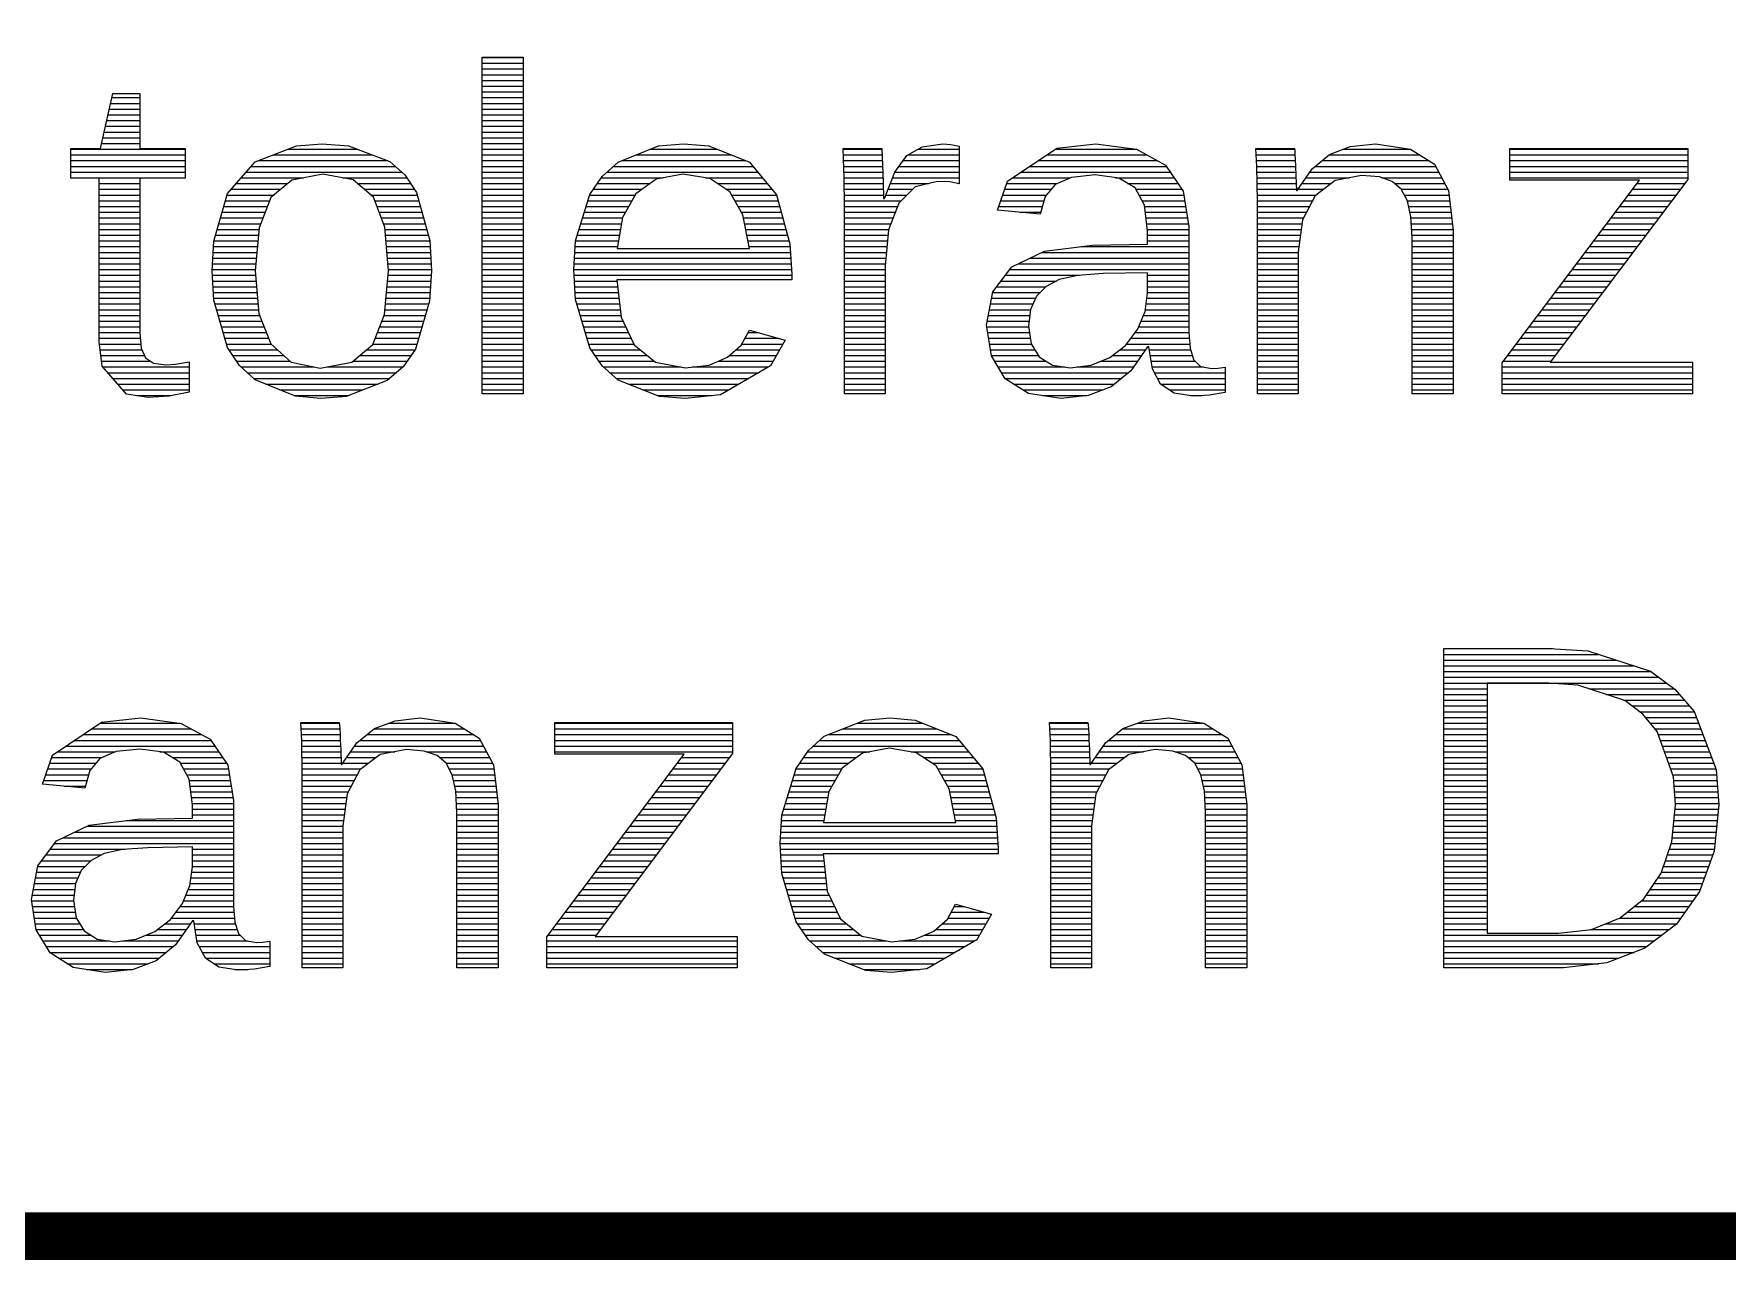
# Model space of a CAD drawing. Header units: millimetres. Extents: x 20 to 410, y 10 to 287.
# Drawn here: x 131.03 to 148.76, y 9.75 to 22.59 of the extents above; entities that cross this region are included whole.
import ezdxf

# ---------------------------------------------------------------- set-up
doc = ezdxf.new("R2010")
doc.units = ezdxf.units.MM
doc.layers.add('KANTEN', color=7, linetype='Continuous', lineweight=50)
doc.layers.add('TEXT', color=7, linetype='Continuous', lineweight=13)

msp = doc.modelspace()

# ---------------------------------------------------------------- linework, layer by layer
at = {"layer": 'KANTEN', "lineweight": 50, "const_width": 0.5}
msp.add_lwpolyline([(20, 10), (410, 10), (410, 287), (20, 287)], close=True, dxfattribs=at)
at = {"layer": 'TEXT', "lineweight": 13}
for p, q in [((135.726, 22.341), (136.154, 22.341)), ((135.726, 22.281), (136.154, 22.281)), ((135.726, 22.221), (136.154, 22.221)), ((135.726, 22.161), (136.154, 22.161)), ((135.726, 22.101), (136.154, 22.101)), ((135.726, 22.041), (136.154, 22.041)), ((135.726, 21.981), (136.154, 21.981)), ((131.835, 21.861), (132.142, 21.861)), ((131.848, 21.921), (132.142, 21.921)), ((135.726, 21.921), (136.154, 21.921)), ((135.726, 21.861), (136.154, 21.861)), ((131.796, 21.681), (132.142, 21.681)), ((131.809, 21.741), (132.142, 21.741)), ((131.822, 21.801), (132.142, 21.801)), ((135.726, 21.801), (136.154, 21.801)), ((135.726, 21.741), (136.154, 21.741)), ((135.726, 21.681), (136.154, 21.681)), ((131.756, 21.501), (132.142, 21.501)), ((131.769, 21.561), (132.142, 21.561)), ((131.783, 21.621), (132.142, 21.621)), ((135.726, 21.621), (136.154, 21.621)), ((135.726, 21.561), (136.154, 21.561)), ((135.726, 21.501), (136.154, 21.501)), ((131.419, 21.381), (132.617, 21.381)), ((131.419, 21.321), (132.617, 21.321)), ((131.743, 21.441), (132.142, 21.441)), ((133.537, 21.321), (134.577, 21.321)), ((133.693, 21.381), (134.417, 21.381)), ((135.726, 21.441), (136.154, 21.441)), ((135.726, 21.381), (136.154, 21.381)), ((135.726, 21.321), (136.154, 21.321)), ((137.339, 21.321), (138.331, 21.321)), ((137.49, 21.381), (138.182, 21.381)), ((139.505, 21.381), (139.908, 21.381)), ((139.507, 21.321), (139.911, 21.321)), ((140.184, 21.321), (140.72, 21.321)), ((140.289, 21.381), (140.72, 21.381)), ((141.636, 21.321), (142.683, 21.321)), ((141.725, 21.381), (142.567, 21.381)), ((143.827, 21.381), (144.231, 21.381)), ((143.83, 21.321), (144.235, 21.321)), ((144.592, 21.321), (145.542, 21.321)), ((144.744, 21.381), (145.446, 21.381)), ((146.485, 21.381), (148.346, 21.381)), ((146.485, 21.321), (148.346, 21.321)), ((131.419, 21.261), (132.617, 21.261)), ((131.419, 21.201), (132.617, 21.201)), ((131.419, 21.141), (132.617, 21.141)), ((133.256, 21.141), (134.884, 21.141)), ((133.308, 21.201), (134.817, 21.201)), ((133.381, 21.261), (134.738, 21.261)), ((135.726, 21.261), (136.154, 21.261)), ((135.726, 21.201), (136.154, 21.201)), ((135.726, 21.141), (136.154, 21.141)), ((137.033, 21.141), (138.609, 21.141)), ((137.099, 21.201), (138.559, 21.201)), ((137.189, 21.261), (138.481, 21.261)), ((139.509, 21.261), (139.913, 21.261)), ((139.511, 21.201), (139.916, 21.201)), ((139.513, 21.141), (139.918, 21.141)), ((140.046, 21.141), (140.72, 21.141)), ((140.09, 21.201), (140.72, 21.201)), ((140.133, 21.261), (140.72, 21.261)), ((141.368, 21.141), (142.928, 21.141)), ((141.457, 21.201), (142.887, 21.201)), ((141.546, 21.261), (142.792, 21.261)), ((143.834, 21.261), (144.238, 21.261)), ((143.837, 21.201), (144.241, 21.201)), ((143.838, 21.141), (144.243, 21.141)), ((144.391, 21.141), (145.74, 21.141)), ((144.446, 21.201), (145.709, 21.201)), ((144.519, 21.261), (145.638, 21.261)), ((146.485, 21.261), (148.346, 21.261)), ((146.485, 21.201), (148.346, 21.201)), ((146.485, 21.141), (148.346, 21.141)), ((131.419, 21.081), (132.617, 21.081)), ((131.715, 21.021), (132.142, 21.021)), ((131.715, 20.961), (132.142, 20.961)), ((133.1, 20.961), (133.619, 20.961)), ((133.152, 21.021), (133.69, 21.021)), ((133.204, 21.081), (133.855, 21.081)), ((134.262, 21.081), (134.937, 21.081)), ((134.422, 21.021), (134.977, 21.021)), ((134.492, 20.961), (135.016, 20.961)), ((135.726, 21.081), (136.154, 21.081)), ((135.726, 21.021), (136.154, 21.021)), ((135.726, 20.961), (136.154, 20.961)), ((136.89, 20.961), (137.402, 20.961)), ((136.931, 21.021), (137.485, 21.021)), ((136.973, 21.081), (137.62, 21.081)), ((138.062, 21.081), (138.659, 21.081)), ((138.188, 21.021), (138.708, 21.021)), ((138.277, 20.961), (138.758, 20.961)), ((139.515, 21.081), (139.92, 21.081)), ((139.516, 21.021), (139.923, 21.021)), ((139.517, 20.961), (139.924, 20.961)), ((139.975, 20.961), (140.232, 20.961)), ((139.999, 21.021), (140.399, 21.021)), ((140.023, 21.081), (140.72, 21.081)), ((140.715, 21.021), (140.72, 21.021)), ((141.197, 20.961), (141.681, 20.961)), ((141.218, 21.021), (141.744, 21.021)), ((141.279, 21.081), (141.882, 21.081)), ((142.356, 21.081), (142.969, 21.081)), ((142.482, 21.021), (143.009, 21.021)), ((142.567, 20.961), (143.05, 20.961)), ((143.839, 21.081), (144.245, 21.081)), ((143.839, 21.021), (144.247, 21.021)), ((143.84, 20.961), (144.248, 20.961)), ((144.265, 20.961), (144.535, 20.961)), ((144.307, 21.021), (144.615, 21.021)), ((144.349, 21.081), (144.806, 21.081)), ((145.144, 21.081), (145.772, 21.081)), ((145.279, 21.021), (145.804, 21.021)), ((145.348, 20.961), (145.835, 20.961)), ((146.485, 21.081), (148.346, 21.081)), ((147.767, 20.961), (148.269, 20.961)), ((147.812, 21.021), (148.315, 21.021)), ((131.715, 20.901), (132.142, 20.901)), ((131.715, 20.841), (132.142, 20.841)), ((131.715, 20.781), (132.142, 20.781)), ((133.022, 20.781), (133.478, 20.781)), ((133.04, 20.841), (133.502, 20.841)), ((133.057, 20.901), (133.548, 20.901)), ((134.562, 20.901), (135.046, 20.901)), ((134.602, 20.841), (135.062, 20.841)), ((134.625, 20.781), (135.079, 20.781)), ((135.726, 20.901), (136.154, 20.901)), ((135.726, 20.841), (136.154, 20.841)), ((135.726, 20.781), (136.154, 20.781)), ((136.814, 20.781), (137.261, 20.781)), ((136.832, 20.841), (137.295, 20.841)), ((136.851, 20.901), (137.329, 20.901)), ((138.337, 20.901), (138.807, 20.901)), ((138.371, 20.841), (138.824, 20.841)), ((138.405, 20.781), (138.84, 20.781)), ((139.518, 20.901), (139.926, 20.901)), ((139.518, 20.841), (140.112, 20.841)), ((139.519, 20.781), (140.073, 20.781)), ((139.952, 20.901), (140.172, 20.901)), ((141.134, 20.781), (141.589, 20.781)), ((141.155, 20.841), (141.607, 20.841)), ((141.176, 20.901), (141.632, 20.901)), ((142.6, 20.901), (143.069, 20.901)), ((142.634, 20.841), (143.079, 20.841)), ((142.661, 20.781), (143.089, 20.781)), ((143.84, 20.901), (144.455, 20.901)), ((143.841, 20.841), (144.418, 20.841)), ((143.841, 20.781), (144.386, 20.781)), ((145.38, 20.901), (145.848, 20.901)), ((145.412, 20.841), (145.855, 20.841)), ((145.425, 20.781), (145.862, 20.781)), ((147.632, 20.781), (148.134, 20.781)), ((147.677, 20.841), (148.179, 20.841)), ((147.722, 20.901), (148.224, 20.901)), ((131.715, 20.721), (132.142, 20.721)), ((131.715, 20.661), (132.142, 20.661)), ((131.715, 20.601), (132.142, 20.601)), ((132.97, 20.601), (133.406, 20.601)), ((132.988, 20.661), (133.43, 20.661)), ((133.005, 20.721), (133.454, 20.721)), ((134.648, 20.721), (135.096, 20.721)), ((134.67, 20.661), (135.112, 20.661)), ((134.693, 20.601), (135.129, 20.601)), ((135.726, 20.721), (136.154, 20.721)), ((135.726, 20.661), (136.154, 20.661)), ((135.726, 20.601), (136.154, 20.601)), ((136.759, 20.601), (137.184, 20.601)), ((136.777, 20.661), (137.194, 20.661)), ((136.796, 20.721), (137.227, 20.721)), ((138.439, 20.721), (138.857, 20.721)), ((138.462, 20.661), (138.874, 20.661)), ((138.473, 20.601), (138.89, 20.601)), ((139.519, 20.721), (140.051, 20.721)), ((139.519, 20.661), (140.028, 20.661)), ((139.519, 20.601), (140.005, 20.601)), ((141.355, 20.721), (141.572, 20.721)), ((142.668, 20.721), (143.099, 20.721)), ((142.676, 20.661), (143.109, 20.661)), ((142.683, 20.601), (143.119, 20.601)), ((143.841, 20.721), (144.354, 20.721)), ((143.841, 20.661), (144.322, 20.661)), ((143.841, 20.601), (144.307, 20.601)), ((145.439, 20.721), (145.869, 20.721)), ((145.45, 20.661), (145.876, 20.661)), ((145.453, 20.601), (145.883, 20.601)), ((147.497, 20.601), (147.999, 20.601)), ((147.542, 20.661), (148.044, 20.661)), ((147.587, 20.721), (148.089, 20.721)), ((131.715, 20.541), (132.142, 20.541)), ((131.715, 20.481), (132.142, 20.481)), ((131.715, 20.421), (132.142, 20.421)), ((132.919, 20.421), (133.377, 20.421)), ((132.936, 20.481), (133.382, 20.481)), ((132.953, 20.541), (133.388, 20.541)), ((134.709, 20.541), (135.145, 20.541)), ((134.714, 20.481), (135.162, 20.481)), ((134.719, 20.421), (135.178, 20.421)), ((135.726, 20.541), (136.154, 20.541)), ((135.726, 20.481), (136.154, 20.481)), ((135.726, 20.421), (136.154, 20.421)), ((136.704, 20.421), (137.153, 20.421)), ((136.722, 20.481), (137.163, 20.481)), ((136.741, 20.541), (137.173, 20.541)), ((138.485, 20.541), (138.907, 20.541)), ((138.497, 20.481), (138.923, 20.481)), ((138.509, 20.421), (138.94, 20.421)), ((139.519, 20.541), (139.983, 20.541)), ((139.519, 20.481), (139.976, 20.481)), ((139.519, 20.421), (139.97, 20.421)), ((142.691, 20.541), (143.124, 20.541)), ((142.692, 20.481), (143.124, 20.481)), ((142.692, 20.421), (143.124, 20.421)), ((143.841, 20.541), (144.299, 20.541)), ((143.841, 20.481), (144.291, 20.481)), ((143.841, 20.421), (144.283, 20.421)), ((145.457, 20.541), (145.891, 20.541)), ((145.46, 20.481), (145.892, 20.481)), ((145.462, 20.421), (145.892, 20.421)), ((147.362, 20.421), (147.863, 20.421)), ((147.407, 20.481), (147.908, 20.481)), ((147.452, 20.541), (147.954, 20.541)), ((131.715, 20.361), (132.142, 20.361)), ((131.715, 20.301), (132.142, 20.301)), ((131.715, 20.241), (132.142, 20.241)), ((132.907, 20.241), (133.36, 20.241)), ((132.911, 20.301), (133.366, 20.301)), ((132.914, 20.361), (133.371, 20.361)), ((134.724, 20.361), (135.181, 20.361)), ((134.729, 20.301), (135.184, 20.301)), ((134.735, 20.241), (135.188, 20.241)), ((135.726, 20.361), (136.154, 20.361)), ((135.726, 20.301), (136.154, 20.301)), ((135.726, 20.241), (136.154, 20.241)), ((136.693, 20.241), (138.957, 20.241)), ((136.696, 20.301), (138.953, 20.301)), ((136.7, 20.361), (137.142, 20.361)), ((138.521, 20.361), (138.95, 20.361)), ((139.519, 20.361), (139.965, 20.361)), ((139.519, 20.301), (139.959, 20.301)), ((139.519, 20.241), (139.954, 20.241)), ((141.462, 20.241), (143.124, 20.241)), ((141.588, 20.301), (143.124, 20.301)), ((141.992, 20.361), (143.124, 20.361)), ((143.841, 20.361), (144.275, 20.361)), ((143.841, 20.301), (144.268, 20.301)), ((143.841, 20.241), (144.268, 20.241)), ((145.462, 20.361), (145.892, 20.361)), ((145.462, 20.301), (145.892, 20.301)), ((145.462, 20.241), (145.892, 20.241)), ((147.227, 20.241), (147.728, 20.241)), ((147.272, 20.301), (147.773, 20.301)), ((147.317, 20.361), (147.818, 20.361)), ((131.715, 20.181), (132.142, 20.181)), ((131.715, 20.121), (132.142, 20.121)), ((131.715, 20.061), (132.142, 20.061)), ((132.9, 20.121), (133.349, 20.121)), ((132.902, 20.061), (133.352, 20.061)), ((132.904, 20.181), (133.355, 20.181)), ((134.74, 20.181), (135.191, 20.181)), ((134.742, 20.061), (135.192, 20.061)), ((134.745, 20.121), (135.194, 20.121)), ((135.726, 20.181), (136.154, 20.181)), ((135.726, 20.121), (136.154, 20.121)), ((135.726, 20.061), (136.154, 20.061)), ((136.685, 20.121), (138.963, 20.121)), ((136.689, 20.181), (138.96, 20.181)), ((136.689, 20.061), (138.966, 20.061)), ((139.519, 20.181), (139.948, 20.181)), ((139.519, 20.121), (139.946, 20.121)), ((139.519, 20.061), (139.946, 20.061)), ((141.203, 20.061), (141.977, 20.061)), ((141.248, 20.121), (143.124, 20.121)), ((141.336, 20.181), (143.124, 20.181)), ((142.692, 20.061), (143.124, 20.061)), ((143.841, 20.181), (144.268, 20.181)), ((143.841, 20.121), (144.268, 20.121)), ((143.841, 20.061), (144.268, 20.061)), ((145.462, 20.181), (145.892, 20.181)), ((145.462, 20.121), (145.892, 20.121)), ((145.462, 20.061), (145.892, 20.061)), ((147.091, 20.061), (147.593, 20.061)), ((147.136, 20.121), (147.638, 20.121)), ((147.182, 20.181), (147.683, 20.181)), ((131.715, 20.001), (132.142, 20.001)), ((131.715, 19.941), (132.142, 19.941)), ((131.715, 19.881), (132.142, 19.881)), ((132.906, 20.001), (133.358, 20.001)), ((132.909, 19.941), (133.363, 19.941)), ((132.913, 19.881), (133.369, 19.881)), ((134.726, 19.881), (135.182, 19.881)), ((134.731, 19.941), (135.185, 19.941)), ((134.737, 20.001), (135.189, 20.001)), ((135.726, 20.001), (136.154, 20.001)), ((135.726, 19.941), (136.154, 19.941)), ((135.726, 19.881), (136.154, 19.881)), ((136.692, 20.001), (137.136, 20.001)), ((136.696, 19.941), (137.143, 19.941)), ((136.699, 19.881), (137.15, 19.881)), ((139.519, 20.001), (139.946, 20.001)), ((139.519, 19.941), (139.946, 19.941)), ((139.519, 19.881), (139.946, 19.881)), ((141.071, 19.881), (141.569, 19.881)), ((141.112, 19.941), (141.628, 19.941)), ((141.157, 20.001), (141.739, 20.001)), ((142.692, 20.001), (143.124, 20.001)), ((142.692, 19.941), (143.124, 19.941)), ((142.692, 19.881), (143.124, 19.881)), ((143.841, 20.001), (144.268, 20.001)), ((143.841, 19.941), (144.268, 19.941)), ((143.841, 19.881), (144.268, 19.881)), ((145.462, 20.001), (145.892, 20.001)), ((145.462, 19.941), (145.892, 19.941)), ((145.462, 19.881), (145.892, 19.881)), ((146.956, 19.881), (147.457, 19.881)), ((147.001, 19.941), (147.502, 19.941)), ((147.046, 20.001), (147.548, 20.001)), ((131.715, 19.821), (132.142, 19.821)), ((131.715, 19.761), (132.142, 19.761)), ((131.715, 19.701), (132.142, 19.701)), ((132.916, 19.821), (133.374, 19.821)), ((132.929, 19.761), (133.38, 19.761)), ((132.947, 19.701), (133.385, 19.701)), ((134.709, 19.701), (135.15, 19.701)), ((134.715, 19.761), (135.168, 19.761)), ((134.72, 19.821), (135.178, 19.821)), ((135.726, 19.821), (136.154, 19.821)), ((135.726, 19.761), (136.154, 19.761)), ((135.726, 19.701), (136.154, 19.701)), ((136.703, 19.821), (137.157, 19.821)), ((136.717, 19.761), (137.164, 19.761)), ((136.735, 19.701), (137.171, 19.701)), ((139.519, 19.821), (139.946, 19.821)), ((139.519, 19.761), (139.946, 19.761)), ((139.519, 19.701), (139.946, 19.701)), ((141.038, 19.701), (141.466, 19.701)), ((141.049, 19.761), (141.493, 19.761)), ((141.06, 19.821), (141.52, 19.821)), ((142.669, 19.701), (143.124, 19.701)), ((142.677, 19.761), (143.124, 19.761)), ((142.685, 19.821), (143.124, 19.821)), ((143.841, 19.821), (144.268, 19.821)), ((143.841, 19.761), (144.268, 19.761)), ((143.841, 19.701), (144.268, 19.701)), ((145.462, 19.821), (145.892, 19.821)), ((145.462, 19.761), (145.892, 19.761)), ((145.462, 19.701), (145.892, 19.701)), ((146.821, 19.701), (147.322, 19.701)), ((146.866, 19.761), (147.367, 19.761)), ((146.911, 19.821), (147.412, 19.821)), ((131.715, 19.641), (132.142, 19.641)), ((131.715, 19.581), (132.142, 19.581)), ((131.715, 19.521), (132.142, 19.521)), ((132.964, 19.641), (133.397, 19.641)), ((132.981, 19.581), (133.42, 19.581)), ((132.999, 19.521), (133.443, 19.521)), ((134.654, 19.521), (135.097, 19.521)), ((134.678, 19.581), (135.114, 19.581)), ((134.701, 19.641), (135.132, 19.641)), ((135.726, 19.641), (136.154, 19.641)), ((135.726, 19.581), (136.154, 19.581)), ((135.726, 19.521), (136.154, 19.521)), ((136.753, 19.641), (137.178, 19.641)), ((136.77, 19.581), (137.199, 19.581)), ((136.788, 19.521), (137.228, 19.521)), ((139.519, 19.641), (139.946, 19.641)), ((139.519, 19.581), (139.946, 19.581)), ((139.519, 19.521), (139.946, 19.521)), ((141.009, 19.521), (141.447, 19.521)), ((141.015, 19.581), (141.452, 19.581)), ((141.026, 19.641), (141.459, 19.641)), ((142.599, 19.521), (143.124, 19.521)), ((142.624, 19.581), (143.124, 19.581)), ((142.649, 19.641), (143.124, 19.641)), ((143.841, 19.641), (144.268, 19.641)), ((143.841, 19.581), (144.268, 19.581)), ((143.841, 19.521), (144.268, 19.521)), ((145.462, 19.641), (145.892, 19.641)), ((145.462, 19.581), (145.892, 19.581)), ((145.462, 19.521), (145.892, 19.521)), ((146.686, 19.521), (147.187, 19.521)), ((146.731, 19.581), (147.232, 19.581)), ((146.776, 19.641), (147.277, 19.641)), ((131.715, 19.461), (132.142, 19.461)), ((131.715, 19.401), (132.148, 19.401)), ((131.718, 19.341), (132.153, 19.341)), ((133.016, 19.461), (133.467, 19.461)), ((133.034, 19.401), (133.49, 19.401)), ((133.051, 19.341), (133.515, 19.341)), ((134.584, 19.341), (135.044, 19.341)), ((134.607, 19.401), (135.061, 19.401)), ((134.631, 19.461), (135.079, 19.461)), ((135.726, 19.461), (136.154, 19.461)), ((135.726, 19.401), (136.154, 19.401)), ((135.726, 19.341), (136.154, 19.341)), ((136.806, 19.461), (137.256, 19.461)), ((136.823, 19.401), (137.284, 19.401)), ((136.841, 19.341), (137.312, 19.341)), ((138.442, 19.341), (138.875, 19.341)), ((138.475, 19.401), (138.824, 19.401)), ((138.508, 19.461), (138.613, 19.461)), ((139.519, 19.461), (139.946, 19.461)), ((139.519, 19.401), (139.946, 19.401)), ((139.519, 19.341), (139.946, 19.341)), ((141.019, 19.461), (141.456, 19.461)), ((141.028, 19.401), (141.466, 19.401)), ((141.037, 19.341), (141.476, 19.341)), ((142.473, 19.341), (143.133, 19.341)), ((142.518, 19.401), (143.129, 19.401)), ((142.563, 19.461), (143.124, 19.461)), ((143.841, 19.461), (144.268, 19.461)), ((143.841, 19.401), (144.268, 19.401)), ((143.841, 19.341), (144.268, 19.341)), ((145.462, 19.461), (145.892, 19.461)), ((145.462, 19.401), (145.892, 19.401)), ((145.462, 19.341), (145.892, 19.341)), ((146.551, 19.341), (147.051, 19.341)), ((146.596, 19.401), (147.096, 19.401)), ((146.641, 19.461), (147.142, 19.461)), ((131.726, 19.281), (132.165, 19.281)), ((131.733, 19.221), (132.191, 19.221)), ((131.741, 19.161), (132.254, 19.161)), ((133.077, 19.281), (133.581, 19.281)), ((133.117, 19.221), (133.648, 19.221)), ((133.157, 19.161), (133.715, 19.161)), ((134.375, 19.161), (134.939, 19.161)), ((134.446, 19.221), (134.981, 19.221)), ((134.518, 19.281), (135.023, 19.281)), ((135.726, 19.281), (136.154, 19.281)), ((135.726, 19.221), (136.154, 19.221)), ((135.726, 19.161), (136.154, 19.161)), ((136.867, 19.281), (137.381, 19.281)), ((136.908, 19.221), (137.456, 19.221)), ((136.949, 19.161), (137.531, 19.161)), ((138.195, 19.161), (138.772, 19.161)), ((138.314, 19.221), (138.806, 19.221)), ((138.381, 19.281), (138.84, 19.281)), ((139.519, 19.281), (139.946, 19.281)), ((139.519, 19.221), (139.946, 19.221)), ((139.519, 19.161), (139.946, 19.161)), ((141.046, 19.281), (141.513, 19.281)), ((141.055, 19.221), (141.549, 19.221)), ((141.09, 19.161), (141.631, 19.161)), ((142.204, 19.161), (142.587, 19.161)), ((142.326, 19.221), (142.629, 19.221)), ((142.404, 19.281), (142.671, 19.281)), ((142.711, 19.281), (143.142, 19.281)), ((142.721, 19.221), (143.161, 19.221)), ((142.731, 19.161), (143.192, 19.161)), ((143.841, 19.281), (144.268, 19.281)), ((143.841, 19.221), (144.268, 19.221)), ((143.841, 19.161), (144.268, 19.161)), ((145.462, 19.281), (145.892, 19.281)), ((145.462, 19.221), (145.892, 19.221)), ((145.462, 19.161), (145.892, 19.161)), ((146.416, 19.161), (146.916, 19.161)), ((146.461, 19.221), (146.961, 19.221)), ((146.506, 19.281), (147.006, 19.281)), ((131.755, 19.101), (132.66, 19.101)), ((131.807, 19.041), (132.66, 19.041)), ((131.86, 18.981), (132.66, 18.981)), ((133.202, 19.101), (133.968, 19.101)), ((133.266, 19.041), (134.829, 19.041)), ((133.33, 18.981), (134.76, 18.981)), ((134.102, 19.101), (134.897, 19.101)), ((135.726, 19.101), (136.154, 19.101)), ((135.726, 19.041), (136.154, 19.041)), ((135.726, 18.981), (136.154, 18.981)), ((136.995, 19.101), (137.806, 19.101)), ((137.062, 19.041), (138.62, 19.041)), ((137.129, 18.981), (138.516, 18.981)), ((137.928, 19.101), (138.723, 19.101)), ((139.519, 19.101), (139.946, 19.101)), ((139.519, 19.041), (139.946, 19.041)), ((139.519, 18.981), (139.946, 18.981)), ((141.126, 19.101), (141.824, 19.101)), ((141.162, 19.041), (142.492, 19.041)), ((141.199, 18.981), (142.418, 18.981)), ((141.952, 19.101), (142.544, 19.101)), ((142.741, 19.101), (143.277, 19.101)), ((142.765, 19.041), (143.504, 19.041)), ((142.797, 18.981), (143.504, 18.981)), ((143.841, 19.101), (144.268, 19.101)), ((143.841, 19.041), (144.268, 19.041)), ((143.841, 18.981), (144.268, 18.981)), ((145.462, 19.101), (145.892, 19.101)), ((145.462, 19.041), (145.892, 19.041)), ((145.462, 18.981), (145.892, 18.981)), ((146.404, 19.101), (148.395, 19.101)), ((146.404, 19.041), (148.395, 19.041)), ((146.404, 18.981), (148.395, 18.981)), ((131.913, 18.921), (132.66, 18.921)), ((131.966, 18.861), (132.66, 18.861)), ((132.109, 18.801), (132.471, 18.801)), ((133.456, 18.921), (134.638, 18.921)), ((133.605, 18.861), (134.481, 18.861)), ((133.753, 18.801), (134.325, 18.801)), ((135.726, 18.921), (136.154, 18.921)), ((135.726, 18.861), (136.154, 18.861)), ((137.256, 18.921), (138.413, 18.921)), ((137.409, 18.861), (138.31, 18.861)), ((137.562, 18.801), (138.135, 18.801)), ((139.519, 18.921), (139.946, 18.921)), ((139.519, 18.861), (139.946, 18.861)), ((141.289, 18.921), (142.344, 18.921)), ((141.384, 18.861), (142.224, 18.861)), ((141.59, 18.801), (142.057, 18.801)), ((142.828, 18.921), (143.504, 18.921)), ((142.918, 18.861), (143.504, 18.861)), ((143.142, 18.801), (143.259, 18.801)), ((143.841, 18.921), (144.268, 18.921)), ((143.841, 18.861), (144.268, 18.861)), ((145.462, 18.921), (145.892, 18.921)), ((145.462, 18.861), (145.892, 18.861)), ((146.404, 18.921), (148.395, 18.921)), ((146.404, 18.861), (148.395, 18.861)), ((145.794, 16.152), (146.932, 16.152)), ((145.794, 16.092), (147.41, 16.092)), ((145.794, 16.032), (147.594, 16.032)), ((145.794, 15.972), (147.779, 15.972)), ((145.794, 15.912), (147.96, 15.912)), ((145.794, 15.852), (148.042, 15.852)), ((145.794, 15.792), (148.124, 15.792)), ((145.794, 15.732), (146.247, 15.732)), ((145.794, 15.672), (146.247, 15.672)), ((145.794, 15.612), (146.247, 15.612)), ((147.311, 15.732), (148.206, 15.732)), ((147.492, 15.672), (148.259, 15.672)), ((147.673, 15.612), (148.311, 15.612)), ((145.794, 15.552), (146.247, 15.552)), ((145.794, 15.492), (146.247, 15.492)), ((145.794, 15.432), (146.247, 15.432)), ((147.761, 15.552), (148.362, 15.552)), ((147.84, 15.492), (148.414, 15.492)), ((147.903, 15.432), (148.436, 15.432)), ((131.548, 15.252), (132.791, 15.252)), ((131.637, 15.312), (132.682, 15.312)), ((131.726, 15.372), (132.561, 15.372)), ((133.827, 15.372), (134.231, 15.372)), ((133.831, 15.312), (134.235, 15.312)), ((133.834, 15.252), (134.238, 15.252)), ((134.521, 15.252), (135.638, 15.252)), ((134.594, 15.312), (135.542, 15.312)), ((134.746, 15.372), (135.446, 15.372)), ((136.485, 15.372), (138.346, 15.372)), ((136.485, 15.312), (138.346, 15.312)), ((136.485, 15.252), (138.346, 15.252)), ((139.35, 15.252), (140.638, 15.252)), ((139.501, 15.312), (140.489, 15.312)), ((139.651, 15.372), (140.339, 15.372)), ((141.664, 15.372), (142.068, 15.372)), ((141.668, 15.312), (142.072, 15.312)), ((141.671, 15.252), (142.075, 15.252)), ((142.358, 15.252), (143.475, 15.252)), ((142.431, 15.312), (143.379, 15.312)), ((142.583, 15.372), (143.283, 15.372)), ((145.794, 15.372), (146.247, 15.372)), ((145.794, 15.312), (146.247, 15.312)), ((145.794, 15.252), (146.247, 15.252)), ((147.952, 15.372), (148.459, 15.372)), ((148.002, 15.312), (148.482, 15.312)), ((148.037, 15.252), (148.505, 15.252)), ((131.281, 15.072), (131.885, 15.072)), ((131.37, 15.132), (132.928, 15.132)), ((131.459, 15.192), (132.887, 15.192)), ((132.35, 15.072), (132.969, 15.072)), ((133.838, 15.192), (134.241, 15.192)), ((133.838, 15.132), (134.244, 15.132)), ((133.839, 15.072), (134.246, 15.072)), ((134.35, 15.072), (134.811, 15.072)), ((134.392, 15.132), (135.74, 15.132)), ((134.447, 15.192), (135.709, 15.192)), ((135.142, 15.072), (135.772, 15.072)), ((136.485, 15.192), (138.346, 15.192)), ((136.485, 15.132), (138.346, 15.132)), ((136.485, 15.072), (138.346, 15.072)), ((139.133, 15.072), (139.784, 15.072)), ((139.193, 15.132), (140.768, 15.132)), ((139.26, 15.192), (140.718, 15.192)), ((140.216, 15.072), (140.817, 15.072)), ((141.675, 15.192), (142.078, 15.192)), ((141.675, 15.132), (142.081, 15.132)), ((141.676, 15.072), (142.083, 15.072)), ((142.187, 15.072), (142.648, 15.072)), ((142.229, 15.132), (143.577, 15.132)), ((142.284, 15.192), (143.546, 15.192)), ((142.979, 15.072), (143.609, 15.072)), ((145.794, 15.192), (146.247, 15.192)), ((145.794, 15.132), (146.247, 15.132)), ((145.794, 15.072), (146.247, 15.072)), ((148.058, 15.192), (148.528, 15.192)), ((148.08, 15.132), (148.551, 15.132)), ((148.102, 15.072), (148.574, 15.072)), ((131.177, 14.892), (131.633, 14.892)), ((131.198, 14.952), (131.683, 14.952)), ((131.219, 15.012), (131.746, 15.012)), ((132.481, 15.012), (133.009, 15.012)), ((132.567, 14.952), (133.05, 14.952)), ((132.6, 14.892), (133.07, 14.892)), ((133.84, 15.012), (134.247, 15.012)), ((133.84, 14.952), (134.249, 14.952)), ((133.841, 14.892), (134.456, 14.892)), ((134.266, 14.952), (134.536, 14.952)), ((134.308, 15.012), (134.616, 15.012)), ((135.279, 15.012), (135.804, 15.012)), ((135.348, 14.952), (135.835, 14.952)), ((135.38, 14.892), (135.849, 14.892)), ((137.723, 14.892), (138.225, 14.892)), ((137.768, 14.952), (138.271, 14.952)), ((137.813, 15.012), (138.316, 15.012)), ((139.01, 14.892), (139.489, 14.892)), ((139.049, 14.952), (139.563, 14.952)), ((139.091, 15.012), (139.645, 15.012)), ((140.346, 15.012), (140.867, 15.012)), ((140.435, 14.952), (140.917, 14.952)), ((140.496, 14.892), (140.966, 14.892)), ((141.677, 15.012), (142.084, 15.012)), ((141.677, 14.952), (142.086, 14.952)), ((141.678, 14.892), (142.294, 14.892)), ((142.103, 14.952), (142.373, 14.952)), ((142.145, 15.012), (142.453, 15.012)), ((143.116, 15.012), (143.641, 15.012)), ((143.185, 14.952), (143.672, 14.952)), ((143.217, 14.892), (143.686, 14.892)), ((145.794, 15.012), (146.247, 15.012)), ((145.794, 14.952), (146.247, 14.952)), ((145.794, 14.892), (146.247, 14.892)), ((148.123, 15.012), (148.597, 15.012)), ((148.145, 14.952), (148.619, 14.952)), ((148.166, 14.892), (148.642, 14.892)), ((131.135, 14.772), (131.59, 14.772)), ((131.156, 14.832), (131.607, 14.832)), ((132.634, 14.832), (133.08, 14.832)), ((132.661, 14.772), (133.09, 14.772)), ((133.841, 14.832), (134.418, 14.832)), ((133.841, 14.772), (134.387, 14.772)), ((135.412, 14.832), (135.856, 14.832)), ((135.426, 14.772), (135.863, 14.772)), ((137.633, 14.772), (138.135, 14.772)), ((137.678, 14.832), (138.18, 14.832)), ((138.974, 14.772), (139.42, 14.772)), ((138.992, 14.832), (139.455, 14.832)), ((140.53, 14.832), (140.983, 14.832)), ((140.564, 14.772), (141, 14.772)), ((141.678, 14.832), (142.256, 14.832)), ((141.678, 14.772), (142.224, 14.772)), ((143.249, 14.832), (143.693, 14.832)), ((143.263, 14.772), (143.7, 14.772)), ((145.794, 14.832), (146.247, 14.832)), ((145.794, 14.772), (146.247, 14.772)), ((148.188, 14.832), (148.649, 14.832)), ((148.199, 14.772), (148.653, 14.772)), ((131.346, 14.712), (131.573, 14.712)), ((132.669, 14.712), (133.1, 14.712)), ((132.676, 14.652), (133.109, 14.652)), ((132.684, 14.592), (133.119, 14.592)), ((133.841, 14.712), (134.355, 14.712)), ((133.841, 14.652), (134.323, 14.652)), ((133.841, 14.592), (134.307, 14.592)), ((135.439, 14.712), (135.87, 14.712)), ((135.45, 14.652), (135.877, 14.652)), ((135.454, 14.592), (135.884, 14.592)), ((137.498, 14.592), (138, 14.592)), ((137.543, 14.652), (138.045, 14.652)), ((137.588, 14.712), (138.09, 14.712)), ((138.919, 14.592), (139.343, 14.592)), ((138.937, 14.652), (139.354, 14.652)), ((138.955, 14.712), (139.386, 14.712)), ((140.598, 14.712), (141.016, 14.712)), ((140.621, 14.652), (141.033, 14.652)), ((140.633, 14.592), (141.049, 14.592)), ((141.678, 14.712), (142.192, 14.712)), ((141.678, 14.652), (142.16, 14.652)), ((141.678, 14.592), (142.144, 14.592)), ((143.276, 14.712), (143.707, 14.712)), ((143.287, 14.652), (143.714, 14.652)), ((143.291, 14.592), (143.721, 14.592)), ((145.794, 14.712), (146.247, 14.712)), ((145.794, 14.652), (146.247, 14.652)), ((145.794, 14.592), (146.247, 14.592)), ((148.203, 14.712), (148.658, 14.712)), ((148.208, 14.652), (148.663, 14.652)), ((148.212, 14.592), (148.667, 14.592)), ((132.691, 14.532), (133.124, 14.532)), ((132.693, 14.472), (133.124, 14.472)), ((132.693, 14.412), (133.124, 14.412)), ((133.841, 14.532), (134.299, 14.532)), ((133.841, 14.472), (134.291, 14.472)), ((133.841, 14.412), (134.284, 14.412)), ((135.457, 14.532), (135.891, 14.532)), ((135.46, 14.472), (135.892, 14.472)), ((135.462, 14.412), (135.892, 14.412)), ((137.363, 14.412), (137.865, 14.412)), ((137.408, 14.472), (137.91, 14.472)), ((137.453, 14.532), (137.955, 14.532)), ((138.864, 14.412), (139.312, 14.412)), ((138.882, 14.472), (139.322, 14.472)), ((138.9, 14.532), (139.333, 14.532)), ((140.645, 14.532), (141.066, 14.532)), ((140.656, 14.472), (141.083, 14.472)), ((140.668, 14.412), (141.099, 14.412)), ((141.678, 14.532), (142.136, 14.532)), ((141.678, 14.472), (142.129, 14.472)), ((141.678, 14.412), (142.121, 14.412)), ((143.294, 14.532), (143.728, 14.532)), ((143.297, 14.472), (143.729, 14.472)), ((143.299, 14.412), (143.729, 14.412)), ((145.794, 14.532), (146.247, 14.532)), ((145.794, 14.472), (146.247, 14.472)), ((145.794, 14.412), (146.247, 14.412)), ((148.207, 14.412), (148.662, 14.412)), ((148.213, 14.472), (148.669, 14.472)), ((148.216, 14.532), (148.672, 14.532)), ((131.464, 14.232), (133.124, 14.232)), ((131.59, 14.292), (133.124, 14.292)), ((131.999, 14.352), (133.124, 14.352)), ((133.841, 14.352), (134.276, 14.352)), ((133.841, 14.292), (134.268, 14.292)), ((133.841, 14.232), (134.268, 14.232)), ((135.462, 14.352), (135.892, 14.352)), ((135.462, 14.292), (135.892, 14.292)), ((135.462, 14.232), (135.892, 14.232)), ((137.228, 14.232), (137.729, 14.232)), ((137.273, 14.292), (137.774, 14.292)), ((137.318, 14.352), (137.819, 14.352)), ((138.852, 14.232), (141.116, 14.232)), ((138.856, 14.292), (141.113, 14.292)), ((138.86, 14.352), (139.302, 14.352)), ((140.68, 14.352), (141.109, 14.352)), ((141.678, 14.352), (142.113, 14.352)), ((141.678, 14.292), (142.105, 14.292)), ((141.678, 14.232), (142.105, 14.232)), ((143.299, 14.352), (143.729, 14.352)), ((143.299, 14.292), (143.729, 14.292)), ((143.299, 14.232), (143.729, 14.232)), ((145.794, 14.352), (146.247, 14.352)), ((145.794, 14.292), (146.247, 14.292)), ((145.794, 14.232), (146.247, 14.232)), ((148.19, 14.232), (148.644, 14.232)), ((148.196, 14.292), (148.65, 14.292)), ((148.201, 14.352), (148.656, 14.352)), ((131.204, 14.052), (131.99, 14.052)), ((131.249, 14.112), (133.124, 14.112)), ((131.339, 14.172), (133.124, 14.172)), ((132.693, 14.052), (133.124, 14.052)), ((133.841, 14.172), (134.268, 14.172)), ((133.841, 14.112), (134.268, 14.112)), ((133.841, 14.052), (134.268, 14.052)), ((135.462, 14.172), (135.892, 14.172)), ((135.462, 14.112), (135.892, 14.112)), ((135.462, 14.052), (135.892, 14.052)), ((137.093, 14.052), (137.594, 14.052)), ((137.138, 14.112), (137.639, 14.112)), ((137.183, 14.172), (137.684, 14.172)), ((138.845, 14.112), (141.123, 14.112)), ((138.848, 14.172), (141.119, 14.172)), ((138.848, 14.052), (141.126, 14.052)), ((141.678, 14.172), (142.105, 14.172)), ((141.678, 14.112), (142.105, 14.112)), ((141.678, 14.052), (142.105, 14.052)), ((143.299, 14.172), (143.729, 14.172)), ((143.299, 14.112), (143.729, 14.112)), ((143.299, 14.052), (143.729, 14.052)), ((145.794, 14.172), (146.247, 14.172)), ((145.794, 14.112), (146.247, 14.112)), ((145.794, 14.052), (146.247, 14.052)), ((148.153, 14.052), (148.625, 14.052)), ((148.174, 14.112), (148.631, 14.112)), ((148.184, 14.172), (148.637, 14.172)), ((131.072, 13.872), (131.57, 13.872)), ((131.113, 13.932), (131.629, 13.932)), ((131.158, 13.992), (131.741, 13.992)), ((132.693, 13.992), (133.124, 13.992)), ((132.693, 13.932), (133.124, 13.932)), ((132.693, 13.872), (133.124, 13.872)), ((133.841, 13.992), (134.268, 13.992)), ((133.841, 13.932), (134.268, 13.932)), ((133.841, 13.872), (134.268, 13.872)), ((135.462, 13.992), (135.892, 13.992)), ((135.462, 13.932), (135.892, 13.932)), ((135.462, 13.872), (135.892, 13.872)), ((136.957, 13.872), (137.459, 13.872)), ((137.003, 13.932), (137.504, 13.932)), ((137.048, 13.992), (137.549, 13.992)), ((138.852, 13.992), (139.295, 13.992)), ((138.855, 13.932), (139.302, 13.932)), ((138.859, 13.872), (139.309, 13.872)), ((141.678, 13.992), (142.105, 13.992)), ((141.678, 13.932), (142.105, 13.932)), ((141.678, 13.872), (142.105, 13.872)), ((143.299, 13.992), (143.729, 13.992)), ((143.299, 13.932), (143.729, 13.932)), ((143.299, 13.872), (143.729, 13.872)), ((145.794, 13.992), (146.247, 13.992)), ((145.794, 13.932), (146.247, 13.932)), ((145.794, 13.872), (146.247, 13.872)), ((148.092, 13.872), (148.565, 13.872)), ((148.113, 13.932), (148.587, 13.932)), ((148.133, 13.992), (148.608, 13.992)), ((131.038, 13.692), (131.467, 13.692)), ((131.049, 13.752), (131.494, 13.752)), ((131.061, 13.812), (131.521, 13.812)), ((132.669, 13.692), (133.124, 13.692)), ((132.678, 13.752), (133.124, 13.752)), ((132.686, 13.812), (133.124, 13.812)), ((133.841, 13.812), (134.268, 13.812)), ((133.841, 13.752), (134.268, 13.752)), ((133.841, 13.692), (134.268, 13.692)), ((135.462, 13.812), (135.892, 13.812)), ((135.462, 13.752), (135.892, 13.752)), ((135.462, 13.692), (135.892, 13.692)), ((136.822, 13.692), (137.323, 13.692)), ((136.867, 13.752), (137.368, 13.752)), ((136.912, 13.812), (137.413, 13.812)), ((138.862, 13.812), (139.316, 13.812)), ((138.876, 13.752), (139.323, 13.752)), ((138.894, 13.692), (139.33, 13.692)), ((141.678, 13.812), (142.105, 13.812)), ((141.678, 13.752), (142.105, 13.752)), ((141.678, 13.692), (142.105, 13.692)), ((143.299, 13.812), (143.729, 13.812)), ((143.299, 13.752), (143.729, 13.752)), ((143.299, 13.692), (143.729, 13.692)), ((145.794, 13.812), (146.247, 13.812)), ((145.794, 13.752), (146.247, 13.752)), ((145.794, 13.692), (146.247, 13.692)), ((147.995, 13.692), (148.5, 13.692)), ((148.036, 13.752), (148.522, 13.752)), ((148.072, 13.812), (148.544, 13.812)), ((131.01, 13.512), (131.448, 13.512)), ((131.016, 13.572), (131.453, 13.572)), ((131.027, 13.632), (131.46, 13.632)), ((132.6, 13.512), (133.124, 13.512)), ((132.625, 13.572), (133.124, 13.572)), ((132.65, 13.632), (133.124, 13.632)), ((133.841, 13.632), (134.268, 13.632)), ((133.841, 13.572), (134.268, 13.572)), ((133.841, 13.512), (134.268, 13.512)), ((135.462, 13.632), (135.892, 13.632)), ((135.462, 13.572), (135.892, 13.572)), ((135.462, 13.512), (135.892, 13.512)), ((136.687, 13.512), (137.188, 13.512)), ((136.732, 13.572), (137.233, 13.572)), ((136.777, 13.632), (137.278, 13.632)), ((138.912, 13.632), (139.337, 13.632)), ((138.929, 13.572), (139.358, 13.572)), ((138.947, 13.512), (139.387, 13.512)), ((141.678, 13.632), (142.105, 13.632)), ((141.678, 13.572), (142.105, 13.572)), ((141.678, 13.512), (142.105, 13.512)), ((143.299, 13.632), (143.729, 13.632)), ((143.299, 13.572), (143.729, 13.572)), ((143.299, 13.512), (143.729, 13.512)), ((145.794, 13.632), (146.247, 13.632)), ((145.794, 13.572), (146.247, 13.572)), ((145.794, 13.512), (146.247, 13.512)), ((147.862, 13.512), (148.4, 13.512)), ((147.914, 13.572), (148.443, 13.572)), ((147.954, 13.632), (148.479, 13.632)), ((131.019, 13.452), (131.457, 13.452)), ((131.028, 13.392), (131.466, 13.392)), ((131.037, 13.332), (131.476, 13.332)), ((132.474, 13.332), (133.134, 13.332)), ((132.519, 13.392), (133.129, 13.392)), ((132.564, 13.452), (133.125, 13.452)), ((133.841, 13.452), (134.268, 13.452)), ((133.841, 13.392), (134.268, 13.392)), ((133.841, 13.332), (134.268, 13.332)), ((135.462, 13.452), (135.892, 13.452)), ((135.462, 13.392), (135.892, 13.392)), ((135.462, 13.332), (135.892, 13.332)), ((136.552, 13.332), (137.053, 13.332)), ((136.597, 13.392), (137.098, 13.392)), ((136.642, 13.452), (137.143, 13.452)), ((138.965, 13.452), (139.415, 13.452)), ((138.983, 13.392), (139.443, 13.392)), ((139, 13.332), (139.471, 13.332)), ((140.602, 13.332), (141.035, 13.332)), ((140.635, 13.392), (140.98, 13.392)), ((140.668, 13.452), (140.769, 13.452)), ((141.678, 13.452), (142.105, 13.452)), ((141.678, 13.392), (142.105, 13.392)), ((141.678, 13.332), (142.105, 13.332)), ((143.299, 13.452), (143.729, 13.452)), ((143.299, 13.392), (143.729, 13.392)), ((143.299, 13.332), (143.729, 13.332)), ((145.794, 13.452), (146.247, 13.452)), ((145.794, 13.392), (146.247, 13.392)), ((145.794, 13.332), (146.247, 13.332)), ((147.635, 13.332), (148.272, 13.332)), ((147.712, 13.392), (148.315, 13.392)), ((147.787, 13.452), (148.358, 13.452)), ((131.047, 13.272), (131.513, 13.272)), ((131.056, 13.212), (131.55, 13.212)), ((131.09, 13.152), (131.63, 13.152)), ((132.207, 13.152), (132.588, 13.152)), ((132.328, 13.212), (132.63, 13.212)), ((132.405, 13.272), (132.672, 13.272)), ((132.712, 13.272), (133.142, 13.272)), ((132.721, 13.212), (133.161, 13.212)), ((132.731, 13.152), (133.192, 13.152)), ((133.841, 13.272), (134.268, 13.272)), ((133.841, 13.212), (134.268, 13.212)), ((133.841, 13.152), (134.268, 13.152)), ((135.462, 13.272), (135.892, 13.272)), ((135.462, 13.212), (135.892, 13.212)), ((135.462, 13.152), (135.892, 13.152)), ((136.417, 13.152), (136.917, 13.152)), ((136.462, 13.212), (136.962, 13.212)), ((136.507, 13.272), (137.007, 13.272)), ((139.026, 13.272), (139.539, 13.272)), ((139.067, 13.212), (139.614, 13.212)), ((139.108, 13.152), (139.689, 13.152)), ((140.357, 13.152), (140.932, 13.152)), ((140.475, 13.212), (140.966, 13.212)), ((140.541, 13.272), (141, 13.272)), ((141.678, 13.272), (142.105, 13.272)), ((141.678, 13.212), (142.105, 13.212)), ((141.678, 13.152), (142.105, 13.152)), ((143.299, 13.272), (143.729, 13.272)), ((143.299, 13.212), (143.729, 13.212)), ((143.299, 13.152), (143.729, 13.152)), ((145.794, 13.272), (146.247, 13.272)), ((145.794, 13.212), (146.247, 13.212)), ((145.794, 13.152), (148.075, 13.152)), ((147.328, 13.212), (148.153, 13.212)), ((147.485, 13.272), (148.229, 13.272)), ((131.126, 13.092), (131.82, 13.092)), ((131.163, 13.032), (132.494, 13.032)), ((131.199, 12.972), (132.42, 12.972)), ((131.96, 13.092), (132.546, 13.092)), ((132.741, 13.092), (133.273, 13.092)), ((132.765, 13.032), (133.504, 13.032)), ((132.797, 12.972), (133.504, 12.972)), ((133.841, 13.092), (134.268, 13.092)), ((133.841, 13.032), (134.268, 13.032)), ((133.841, 12.972), (134.268, 12.972)), ((135.462, 13.092), (135.892, 13.092)), ((135.462, 13.032), (135.892, 13.032)), ((135.462, 12.972), (135.892, 12.972)), ((136.404, 13.092), (138.396, 13.092)), ((136.404, 13.032), (138.396, 13.032)), ((136.404, 12.972), (138.396, 12.972)), ((139.153, 13.092), (139.961, 13.092)), ((139.22, 13.032), (140.78, 13.032)), ((139.287, 12.972), (140.677, 12.972)), ((140.095, 13.092), (140.884, 13.092)), ((141.678, 13.092), (142.105, 13.092)), ((141.678, 13.032), (142.105, 13.032)), ((141.678, 12.972), (142.105, 12.972)), ((143.299, 13.092), (143.729, 13.092)), ((143.299, 13.032), (143.729, 13.032)), ((143.299, 12.972), (143.729, 12.972)), ((145.794, 13.092), (147.997, 13.092)), ((145.794, 13.032), (147.919, 13.032)), ((145.794, 12.972), (147.784, 12.972)), ((131.288, 12.912), (132.346, 12.912)), ((131.383, 12.852), (132.227, 12.852)), ((131.585, 12.792), (132.066, 12.792)), ((132.828, 12.912), (133.504, 12.912)), ((132.918, 12.852), (133.504, 12.852)), ((133.137, 12.792), (133.275, 12.792)), ((133.841, 12.912), (134.268, 12.912)), ((133.841, 12.852), (134.268, 12.852)), ((135.462, 12.912), (135.892, 12.912)), ((135.462, 12.852), (135.892, 12.852)), ((136.404, 12.912), (138.396, 12.912)), ((136.404, 12.852), (138.396, 12.852)), ((139.413, 12.912), (140.574, 12.912)), ((139.566, 12.852), (140.471, 12.852)), ((139.719, 12.792), (140.303, 12.792)), ((141.678, 12.912), (142.105, 12.912)), ((141.678, 12.852), (142.105, 12.852)), ((143.299, 12.912), (143.729, 12.912)), ((143.299, 12.852), (143.729, 12.852)), ((145.794, 12.912), (147.63, 12.912)), ((145.794, 12.852), (147.416, 12.852))]:
    msp.add_line(p, q, dxfattribs=at)
for points in [[(136.154, 18.82), (135.726, 18.82), (135.726, 22.343), (136.154, 22.343), (136.154, 18.82)], [(131.419, 21.388), (131.731, 21.388), (131.858, 21.963), (132.142, 21.963), (132.142, 21.388), (132.617, 21.388), (132.617, 21.077), (132.142, 21.077), (132.142, 19.457), (132.157, 19.299), (132.202, 19.196), (132.285, 19.14), (132.413, 19.122), (132.517, 19.13), (132.66, 19.155), (132.66, 18.839), (132.446, 18.796), (132.228, 18.782), (132.004, 18.818), (131.748, 19.109), (131.715, 19.364), (131.715, 21.077), (131.419, 21.077), (131.419, 21.388)], [(133.348, 18.965), (133.187, 19.115), (133.061, 19.306), (132.918, 19.802), (132.9, 20.107), (132.918, 20.418), (133.061, 20.917), (133.349, 21.249), (133.781, 21.415), (134.05, 21.436), (134.325, 21.416), (134.759, 21.253), (134.917, 21.112), (135.039, 20.927), (135.178, 20.425), (135.195, 20.107), (135.176, 19.791), (135.028, 19.288), (134.898, 19.102), (134.733, 18.958), (134.302, 18.793), (134.037, 18.772), (133.772, 18.794), (133.348, 18.965)], [(138.436, 19.331), (138.523, 19.487), (138.897, 19.381), (138.745, 19.114), (138.222, 18.81), (137.85, 18.772), (137.583, 18.793), (137.149, 18.963), (136.983, 19.112), (136.853, 19.302), (136.704, 19.807), (136.685, 20.121), (136.704, 20.42), (136.853, 20.908), (136.983, 21.096), (137.148, 21.245), (137.573, 21.415), (137.834, 21.436), (138.099, 21.415), (138.524, 21.244), (138.807, 20.903), (138.948, 20.391), (138.966, 20.071), (138.966, 20.014), (137.134, 20.014), (137.18, 19.623), (137.316, 19.333), (137.541, 19.153), (137.85, 19.093), (138.101, 19.121), (138.295, 19.204), (138.436, 19.331)], [(139.927, 20.864), (139.937, 20.864), (140.046, 21.141), (140.172, 21.314), (140.332, 21.406), (140.547, 21.436), (140.633, 21.43), (140.72, 21.412), (140.72, 21.02), (140.62, 21.038), (140.492, 21.044), (140.258, 20.987), (140.086, 20.815), (139.981, 20.536), (139.946, 20.159), (139.946, 18.82), (139.519, 18.82), (139.519, 20.79), (139.515, 21.075), (139.505, 21.388), (139.908, 21.388), (139.922, 21.039), (139.927, 20.864)], [(141.269, 20.149), (141.612, 20.313), (142.115, 20.377), (142.692, 20.387), (142.692, 20.527), (142.659, 20.795), (142.56, 20.975), (142.389, 21.077), (142.142, 21.111), (141.894, 21.086), (141.724, 21.013), (141.619, 20.887), (141.567, 20.702), (141.121, 20.742), (141.226, 21.046), (141.741, 21.393), (142.151, 21.436), (142.575, 21.38), (142.879, 21.213), (143.063, 20.942), (143.124, 20.572), (143.124, 19.466), (143.136, 19.299), (143.174, 19.179), (143.247, 19.107), (143.364, 19.084), (143.43, 19.088), (143.504, 19.1), (143.504, 18.834), (143.341, 18.806), (143.174, 18.796), (142.969, 18.828), (142.828, 18.921), (142.744, 19.081), (142.706, 19.311), (142.692, 19.311), (142.515, 19.06), (142.311, 18.894), (142.071, 18.803), (141.783, 18.772), (141.444, 18.823), (141.201, 18.976), (141.056, 19.219), (141.007, 19.537), (141.073, 19.889), (141.269, 20.149)], [(145.253, 21.044), (145.118, 21.09), (144.932, 21.105), (144.656, 21.053), (144.446, 20.894), (144.312, 20.642), (144.268, 20.308), (144.268, 18.82), (143.841, 18.82), (143.841, 20.84), (143.837, 21.201), (143.826, 21.388), (144.23, 21.388), (144.232, 21.366), (144.234, 21.324), (144.237, 21.268), (144.24, 21.204), (144.244, 21.107), (144.249, 20.949), (144.256, 20.949), (144.415, 21.176), (144.597, 21.325), (144.814, 21.408), (145.077, 21.436), (145.443, 21.383), (145.696, 21.225), (145.843, 20.947), (145.892, 20.531), (145.892, 18.82), (145.462, 18.82), (145.462, 20.448), (145.449, 20.674), (145.412, 20.842), (145.347, 20.963), (145.253, 21.044)], [(148.346, 21.388), (148.346, 21.063), (146.907, 19.15), (148.395, 19.15), (148.395, 18.82), (146.404, 18.82), (146.404, 19.145), (147.84, 21.058), (146.485, 21.058), (146.485, 21.388), (148.346, 21.388)], [(133.348, 20.107), (133.389, 19.662), (133.513, 19.343), (133.725, 19.152), (134.031, 19.088), (134.361, 19.15), (134.581, 19.335), (134.705, 19.651), (134.746, 20.107), (134.707, 20.566), (134.588, 20.879), (134.377, 21.06), (134.058, 21.12), (133.735, 21.058), (133.515, 20.874), (133.39, 20.559), (133.348, 20.107)], [(137.195, 20.666), (137.139, 20.341), (138.525, 20.341), (138.455, 20.693), (138.318, 20.934), (138.11, 21.073), (137.827, 21.12), (137.548, 21.068), (137.335, 20.912), (137.195, 20.666)], [(142.692, 19.877), (142.692, 20.088), (142.225, 20.078), (141.96, 20.06), (141.767, 20.016), (141.63, 19.944), (141.529, 19.841), (141.467, 19.704), (141.446, 19.529), (141.474, 19.344), (141.558, 19.207), (141.696, 19.121), (141.881, 19.093), (142.102, 19.119), (142.298, 19.2), (142.462, 19.327), (142.587, 19.493), (142.666, 19.682), (142.692, 19.877)], [(146.9, 16.154), (147.3, 16.128), (147.956, 15.915), (148.211, 15.728), (148.413, 15.493), (148.644, 14.887), (148.673, 14.517), (148.623, 14.032), (148.471, 13.611), (148.227, 13.269), (147.898, 13.017), (147.5, 12.862), (147.045, 12.81), (145.794, 12.81), (145.794, 16.154), (146.9, 16.154)], [(146.992, 13.173), (147.338, 13.213), (147.639, 13.334), (147.886, 13.531), (148.068, 13.8), (148.18, 14.131), (148.217, 14.517), (148.196, 14.809), (148.026, 15.283), (147.876, 15.465), (147.687, 15.608), (147.194, 15.771), (146.891, 15.791), (146.247, 15.791), (146.247, 13.173), (146.992, 13.173)], [(132.66, 14.785), (132.56, 14.965), (132.389, 15.067), (132.142, 15.101), (131.894, 15.076), (131.725, 15.003), (131.62, 14.877), (131.567, 14.692), (131.122, 14.732), (131.227, 15.036), (131.742, 15.383), (132.151, 15.426), (132.576, 15.37), (132.88, 15.203), (133.063, 14.932), (133.124, 14.562), (133.124, 13.456), (133.137, 13.289), (133.175, 13.169), (133.247, 13.097), (133.364, 13.074), (133.43, 13.078), (133.504, 13.09), (133.504, 12.824), (133.341, 12.796), (133.175, 12.786), (132.97, 12.818), (132.829, 12.911), (132.744, 13.071), (132.707, 13.301), (132.693, 13.301), (132.516, 13.05), (132.312, 12.884), (132.071, 12.793), (131.784, 12.762), (131.445, 12.813), (131.202, 12.966), (131.056, 13.209), (131.008, 13.527), (131.073, 13.879), (131.27, 14.139), (131.613, 14.303), (132.116, 14.367), (132.693, 14.377), (132.693, 14.517), (132.66, 14.785)], [(134.313, 14.632), (134.268, 14.298), (134.268, 12.81), (133.841, 12.81), (133.841, 14.83), (133.838, 15.191), (133.827, 15.378), (134.23, 15.378), (134.233, 15.356), (134.235, 15.314), (134.238, 15.258), (134.241, 15.194), (134.245, 15.097), (134.249, 14.939), (134.257, 14.939), (134.415, 15.166), (134.597, 15.315), (134.814, 15.398), (135.078, 15.426), (135.444, 15.373), (135.696, 15.215), (135.843, 14.937), (135.892, 14.521), (135.892, 12.81), (135.462, 12.81), (135.462, 14.438), (135.45, 14.664), (135.412, 14.832), (135.348, 14.953), (135.253, 15.034), (135.119, 15.08), (134.933, 15.095), (134.657, 15.043), (134.446, 14.884), (134.313, 14.632)], [(140.905, 13.104), (140.381, 12.8), (140.01, 12.762), (139.742, 12.783), (139.308, 12.953), (139.142, 13.102), (139.012, 13.292), (138.863, 13.797), (138.845, 14.111), (138.863, 14.41), (139.012, 14.898), (139.142, 15.086), (139.307, 15.235), (139.733, 15.405), (139.993, 15.426), (140.258, 15.405), (140.683, 15.234), (140.966, 14.893), (141.108, 14.381), (141.126, 14.061), (141.126, 14.004), (139.294, 14.004), (139.339, 13.613), (139.476, 13.323), (139.701, 13.143), (140.01, 13.083), (140.26, 13.111), (140.455, 13.194), (140.596, 13.321), (140.682, 13.477), (141.056, 13.371), (140.905, 13.104)], [(142.283, 14.884), (142.15, 14.632), (142.105, 14.298), (142.105, 12.81), (141.678, 12.81), (141.678, 14.83), (141.675, 15.191), (141.664, 15.378), (142.067, 15.378), (142.07, 15.356), (142.072, 15.314), (142.075, 15.258), (142.078, 15.194), (142.082, 15.097), (142.086, 14.939), (142.094, 14.939), (142.252, 15.166), (142.434, 15.315), (142.651, 15.398), (142.915, 15.426), (143.281, 15.373), (143.533, 15.215), (143.68, 14.937), (143.729, 14.521), (143.729, 12.81), (143.299, 12.81), (143.299, 14.438), (143.287, 14.664), (143.249, 14.832), (143.185, 14.953), (143.09, 15.034), (142.956, 15.08), (142.77, 15.095), (142.494, 15.043), (142.283, 14.884)], [(136.404, 12.81), (136.404, 13.135), (137.84, 15.048), (136.485, 15.048), (136.485, 15.378), (138.346, 15.378), (138.346, 15.053), (136.908, 13.14), (138.396, 13.14), (138.396, 12.81), (136.404, 12.81)], [(140.615, 14.683), (140.478, 14.924), (140.269, 15.063), (139.986, 15.11), (139.708, 15.058), (139.494, 14.902), (139.354, 14.656), (139.298, 14.331), (140.684, 14.331), (140.615, 14.683)], [(131.631, 13.934), (131.529, 13.831), (131.467, 13.694), (131.447, 13.519), (131.475, 13.334), (131.559, 13.197), (131.696, 13.111), (131.881, 13.083), (132.103, 13.109), (132.299, 13.19), (132.463, 13.317), (132.587, 13.483), (132.667, 13.672), (132.693, 13.867), (132.693, 14.078), (132.225, 14.068), (131.96, 14.05), (131.768, 14.006), (131.631, 13.934)]]:
    msp.add_lwpolyline(points, close=True, dxfattribs=at)

doc.saveas('drawing.dxf')
